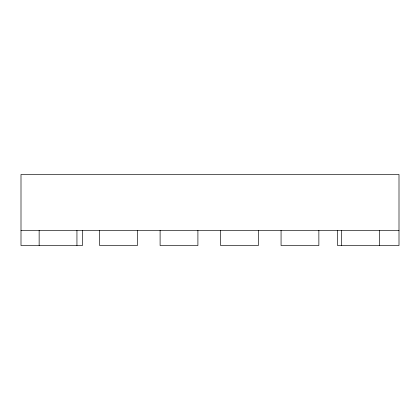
<?xml version="1.0" encoding="UTF-8"?>
<svg xmlns="http://www.w3.org/2000/svg" width="420" height="420" viewBox="0 0 420 420"><rect width="100%" height="100%" fill="white"/><g stroke="black" fill="none" stroke-linecap="round" stroke-linejoin="round"><path stroke-width="0.63" d="M21 230.412L399 230.412M379.344 230.412L379.344 245.532M341.544 230.412L341.544 245.532M337.538 230.412L337.538 245.532L399 245.532L399 174.468L21 174.468L21 245.532L82.462 245.532L82.462 230.412M318.864 230.412L318.864 245.532L281.064 245.532L281.064 230.412M258.384 230.412L258.384 245.532L220.584 245.532L220.584 230.412M197.904 230.412L197.904 245.532L160.104 245.532L160.104 230.412M137.424 230.412L137.424 245.532L99.624 245.532L99.624 230.412M76.944 230.412L76.944 245.532M39.144 230.412L39.144 245.532"/></g></svg>
